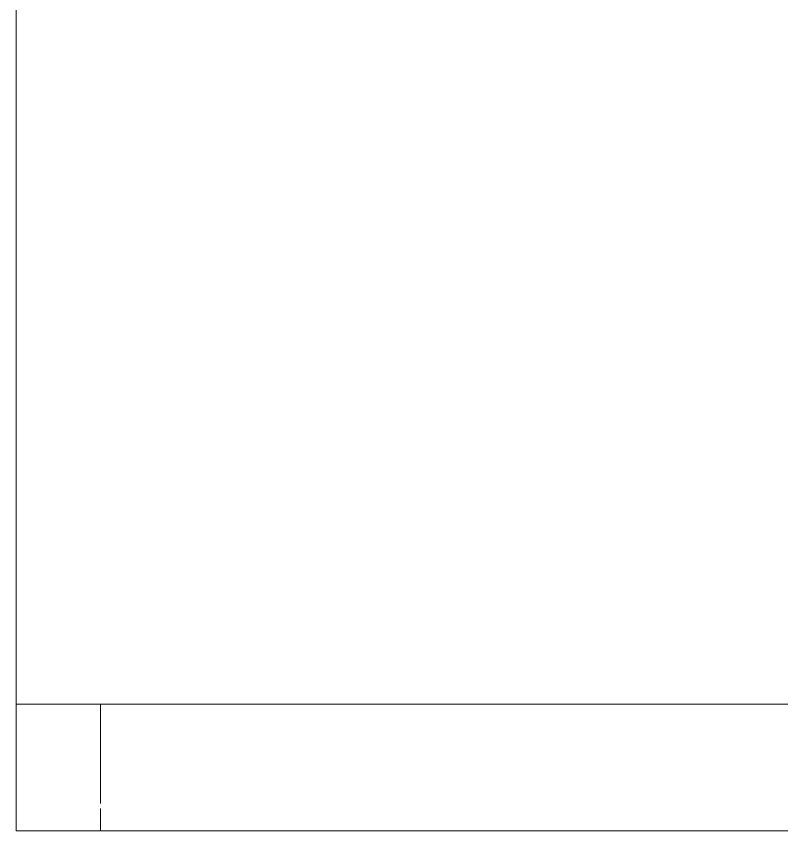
# Model space of a CAD drawing. Header units: millimetres. Extents: x 155927 to 326028, y -36033 to 97293.
# Drawn here: x 164292.8 to 164656.1, y 16642.9 to 17029.4 of the extents above; entities that cross this region are included whole.
import ezdxf

# ---------------------------------------------------------------- set-up
doc = ezdxf.new("R2010")
doc.units = ezdxf.units.MM
doc.header["$MEASUREMENT"] = 0
doc.layers.add('I-FURN', color=8, linetype='CONTINUOUS', lineweight=9)

msp = doc.modelspace()

# ---------------------------------------------------------------- linework, layer by layer
at = {"layer": 'I-FURN'}
for p, q in [((164292.83, 18642.89), (164292.83, 16642.89)), ((164292.83, 16642.89), (164292.83, 18642.89)), ((164292.83, 16702.89), (164727.83, 16702.89)), ((164332.83, 16702.89), (164292.83, 16702.89)), ((164292.83, 16702.89), (164292.83, 16642.89)), ((164292.83, 16642.89), (164292.83, 16702.89)), ((165852.83, 16702.89), (164332.83, 16702.89)), ((164332.83, 16655.79), (164332.83, 16702.89)), ((164332.83, 16655.79), (164332.83, 16702.89)), ((164332.83, 16642.89), (164332.83, 16653.47)), ((164332.83, 16642.89), (164332.83, 16653.47)), ((164292.83, 16642.89), (165092.83, 16642.89)), ((165092.83, 16642.89), (164292.83, 16642.89)), ((164292.83, 16642.89), (164332.83, 16642.89)), ((164727.83, 16642.89), (164292.83, 16642.89)), ((164332.83, 16642.89), (165852.83, 16642.89))]:
    msp.add_line(p, q, dxfattribs=at)

doc.saveas('drawing.dxf')
